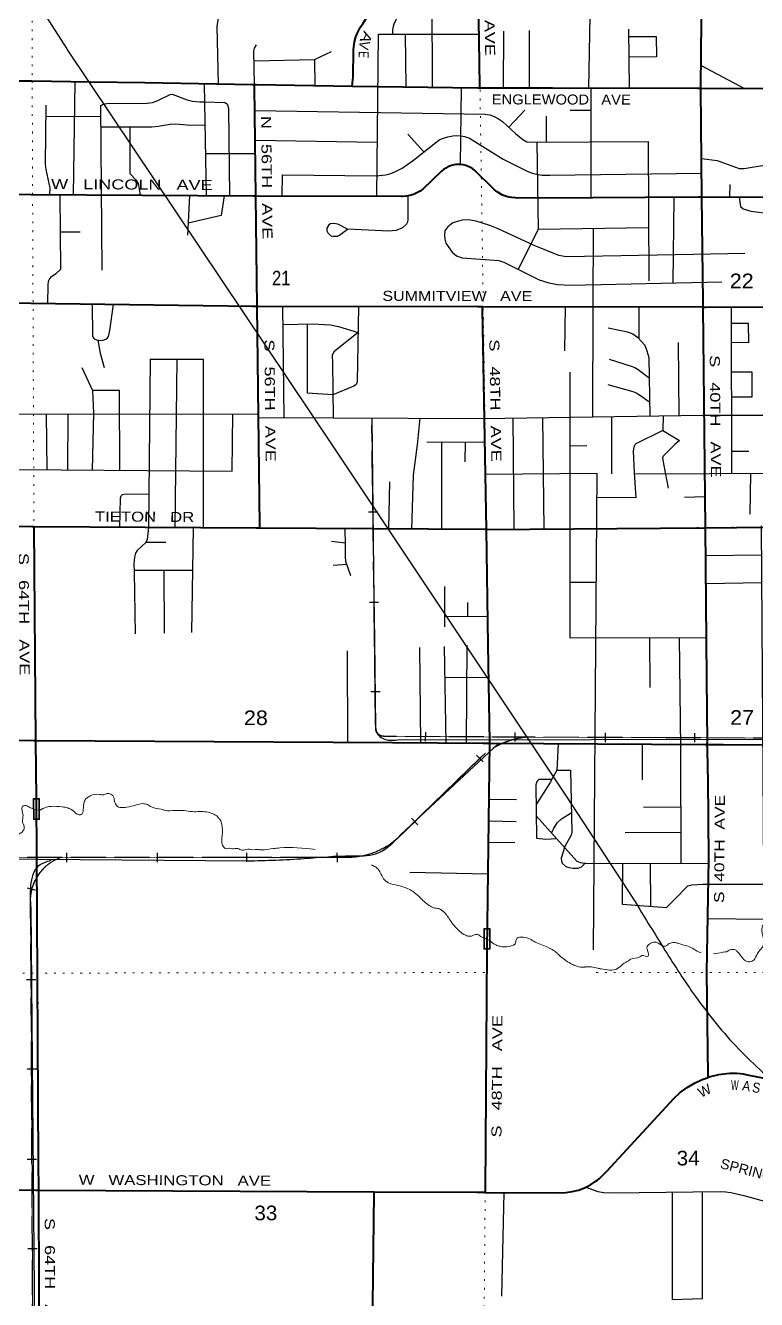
# Model space of a CAD drawing. Header units: feet. Extents: x -6 to 252658, y -374658 to -170635.
# Drawn here: x 102673 to 111442, y -341405 to -326118 of the extents above; entities that cross this region are included whole.
import ezdxf

# ---------------------------------------------------------------- set-up
doc = ezdxf.new("R2010")
doc.units = ezdxf.units.FT
doc.header["$LTSCALE"] = 70
doc.linetypes.add('DOTTED', pattern=[1.5, 0.3, -1.2])
doc.linetypes.add('LONG_DASHED', pattern=[7.5, 6, -1.5])
for name, color, linetype, lineweight in [('26', 7, 'Continuous', 40), ('27', 7, 'Continuous', 13), ('29', 7, 'Continuous', 25), ('30', 7, 'Continuous', 13), ('34', 7, 'Continuous', 25), ('39', 7, 'Continuous', 13), ('61', 7, 'Continuous', 13), ('63', 7, 'Continuous', 25), ('7', 7, 'DOTTED', 13)]:
    doc.layers.add(name, color=color, linetype=linetype, lineweight=lineweight)

msp = doc.modelspace()

# ---------------------------------------------------------------- linework, layer by layer
at = {"layer": '26'}
for p, q in [((110787.76, -328178.54), (110774.28, -326873.08)), ((110801.38, -329497.19), (108155.64, -329493.83)), ((110828.73, -332146.51), (110801.38, -329497.19)), ((108209.19, -337205.26), (108242.43, -334734.46)), ((106857.4, -340115.48), (102831.98, -340096.31))]:
    msp.add_line(p, q, dxfattribs=at)
for points in [[(108123.62, -326869.96), (108123.2, -326844.71), (108114.01, -326294.2), (108095.55, -325188.87), (108088.74, -324781.44), (108088.31, -324778.88), (108087.87, -324773.96), (108087.95, -324769.01), (108088.54, -324764.1), (108088.72, -324763.31), (108102.21, -324738.32), (108127.22, -324715.72), (108462.37, -324412.87), (108730.7, -324170.4), (110167.79, -324165.5), (110793.51, -324163.36), (110865.03, -324167.28), (110935.76, -324178.66), (111004.9, -324197.38), (111046.29, -324213.38)], [(110774.28, -326873.08), (110774.02, -326847.94), (110782.66, -326069.6), (110787.39, -326014.54), (110801.72, -325932.33), (110865.55, -325654.32), (110878.59, -325597.15), (110886.58, -325533.16), (110887.84, -325468.68), (110883.01, -324753.33), (110885.17, -324711.41), (110891.71, -324669.94), (110902.55, -324629.38), (110911.71, -324604.06), (111044.75, -324219.67), (111046.29, -324213.38)], [(106593.2, -326848.09), (106597.08, -326802.07), (106602.34, -326739.86), (106608.29, -326410.81), (106611.09, -326375.3), (106621.05, -326313.96), (106637.36, -326253.99), (106659.86, -326196.06), (106688.29, -326140.8), (106722.34, -326088.81), (106764.07, -326025.97), (106808.61, -325942.86), (106844.22, -325855.56), (106856.74, -325816.77), (106878.91, -325725.12), (106891.37, -325631.66), (106894, -325537.41), (106886.76, -325443.4), (106869.73, -325350.67), (106709.42, -324779.42), (106506.21, -324874.41)], [(105421.14, -326829.39), (105394.09, -326828.94), (104105.69, -326807.56), (103450.91, -326796.7), (102747.66, -326785.03), (102064.87, -326785.03), (101992.82, -326785.03)], [(105435.05, -328165.38), (105419.39, -326850.84), (105421.14, -326829.39)], [(106593.2, -326848.09), (105444.09, -326829.76), (105421.14, -326829.39)], [(108123.62, -326869.96), (108097.75, -326869.93), (107200.85, -326857.78), (106593.2, -326848.09)], [(110774.28, -326873.08), (110735.44, -326873.02), (108996, -326870.98), (108748.22, -326870.69), (108123.62, -326869.96)], [(113406.61, -326877.15), (113372.18, -326877.39), (110774.28, -326873.08)], [(110787.76, -328178.54), (110741.42, -328178.77), (108845.42, -328188.89), (108552.22, -328184.92), (108546.19, -328184.93), (108507.65, -328182.71), (108469.56, -328176.47), (108432.32, -328166.28), (108396.36, -328152.25), (108362.06, -328134.55), (108329.8, -328113.35), (108299.93, -328088.9), (108062.98, -327857.2), (108038.27, -327838.11), (108011.7, -327821.72), (107983.56, -327808.19), (107954.17, -327797.68), (107923.83, -327790.29), (107892.89, -327786.12), (107861.68, -327785.21), (107830.55, -327787.56), (107799.83, -327793.15), (107769.87, -327801.93), (107740.99, -327813.78), (107713.51, -327828.59), (107687.72, -327846.2), (107663.92, -327866.4), (107657.15, -327872.99), (107442.6, -328078.34), (107406.01, -328104.47), (107366.89, -328126.64), (107325.67, -328144.6), (107282.79, -328158.15), (107238.73, -328167.15), (107193.98, -328171.49), (107179.56, -328171.89), (105435.05, -328165.38)], [(105435.05, -328165.38), (105409.21, -328165.28), (102741.51, -328148.16), (102087.15, -328143.96)], [(108155.64, -329493.83), (108097.56, -329493.76), (105450.82, -329489.5), (105435.05, -328165.38)], [(110787.76, -328178.54), (113368.85, -328165.96), (113414.45, -328165.74), (116193.5, -328152.62)], [(110801.38, -329497.19), (110800.68, -329429.58), (110787.76, -328178.54)], [(105450.82, -329489.5), (105395.66, -329489.41), (102736.49, -329452.48), (102482.05, -329448.95), (102432.05, -329448.25), (101985.89, -329442.05)], [(105482.53, -332150.47), (105482.15, -332118.98), (105450.82, -329489.5)], [(108202.44, -332165.79), (108202.42, -332164.29), (108156.17, -329523.94), (108155.64, -329493.83)], [(110801.38, -329497.19), (110833.32, -329497.23), (113422.5, -329488.97)], [(102776.01, -332134.74), (102750.35, -332134.59), (102223.59, -332126.98), (102058.42, -332124.59), (100131.37, -332096.76)], [(108242.43, -334734.46), (108164.27, -334733.97), (107075.49, -334727.18), (102797.2, -334700.51), (102776.01, -332134.74)], [(105482.53, -332150.47), (105439.38, -332150.22), (102776.01, -332134.74)], [(108202.44, -332165.79), (108181.08, -332165.95), (105482.53, -332150.47)], [(108202.44, -332165.79), (110809.37, -332146.71), (110828.73, -332146.51)], [(108242.43, -334734.46), (108242.74, -334712.39), (108223.71, -333548.93), (108202.44, -332165.79)], [(110828.73, -332146.51), (113447.08, -332119.34), (113448.94, -332119.34)], [(110842.53, -334750.67), (110855.36, -334725.38), (110847.36, -333950.57), (110828.73, -332146.51)], [(102797.2, -334700.51), (102767.99, -334700.33), (100154, -334684.04)], [(102831.98, -340096.31), (102830.58, -339753.38), (102808.62, -336082.21), (102802.94, -335395.12), (102797.2, -334700.51)], [(110842.53, -334750.67), (110830.62, -334750.6), (108242.43, -334734.46)], [(110861.67, -338739.85), (110861.37, -338713.8), (110847.3, -337481.98), (110870.22, -336120.48), (110860.54, -335154.39), (110858.75, -335049.54), (110856, -334775.38), (110842.53, -334750.67)], [(113452.33, -334762.51), (111043.83, -334751.58), (110929.45, -334751.06), (110880.62, -334750.84), (110842.53, -334750.67)], [(108191.74, -340121.83), (108191.91, -340092.73), (108209.19, -337205.26)], [(108191.74, -340121.83), (109075.28, -340126.04), (109153.58, -340122.63), (109231.09, -340111.05), (109306.97, -340091.44), (109380.38, -340064), (109450.52, -340029.04), (109516.63, -339986.94), (109533.46, -339974.02), (109558.5, -339954.79), (109583.37, -339929.83), (109648.37, -339864.61), (109651.34, -339861.29), (110451.85, -338991.92), (110526.74, -338922.17), (110608.52, -338860.63), (110696.28, -338807.98), (110789.06, -338764.8), (110861.67, -338739.85)], [(112471.32, -338931.48), (111334.89, -338712.42), (111285.39, -338702.9), (111204.51, -338694.38), (111123.19, -338694.36), (111087.17, -338696.18), (110985.58, -338708.59), (110885.85, -338731.54), (110861.67, -338739.85)], [(102831.98, -340096.31), (102798.43, -340096.15), (100190.08, -340085.83), (100164.48, -340085.73)], [(102722.86, -342793.01), (102724.43, -342789.94), (102740.91, -342764.63), (102807.41, -342649.97), (102816.77, -342630.89), (102827.63, -342602.65), (102835.47, -342573.43), (102840.22, -342543.55), (102841.82, -342513.34), (102831.98, -340096.31)], [(106797.58, -344809.97), (106797.93, -344782.75), (106857.16, -340133.91), (106857.4, -340115.48)], [(108191.74, -340121.83), (108141.14, -340121.59), (108091.14, -340121.35), (106857.4, -340115.48)]]:
    msp.add_lwpolyline(points, dxfattribs=at)
at = {"layer": '29'}
for p, q in [((107554.88, -326852), (107548.9, -325368.49)), ((109447.92, -325775.66), (109427.1, -326871.49)), ((107225.65, -326221.85), (107233.76, -326852)), ((108406.06, -326186.78), (108404.91, -326870.29)), ((108716.74, -326179.71), (108713.51, -326870.65)), ((109916.75, -326872.06), (109911.5, -326162.21)), ((106137.91, -326527.89), (106145.45, -326840.95)), ((110776.8, -326597.4), (111297.6, -326873.37)), ((103266.48, -326793.64), (103243.66, -328151.38)), ((104817.34, -326818.01), (104839.63, -328161.62)), ((107898.64, -326867.23), (107886.12, -327785.21)), ((109454.9, -326871.52), (109454.56, -328185.64)), ((108470.26, -327339.15), (108662.37, -327132.88)), ((109205.74, -327132.01), (109454.83, -327133.21)), ((102917.53, -327204.1), (103577.59, -327209.84)), ((108918.21, -327204.72), (108917.21, -327518.72)), ((107259.57, -327421.85), (107452.25, -327634.98)), ((105427.06, -327494.57), (106893.36, -327516.02)), ((105429.02, -327658.99), (104831.27, -327657.76)), ((111121.44, -328027.01), (111119.7, -328176.92)), ((104638.9, -328160.34), (104616.89, -328635.33)), ((110449.57, -328180.33), (110437.25, -329207.53)), ((103328.96, -328596.34), (103088.44, -328598.23)), ((108822.4, -328560.69), (110147.3, -328540.5)), ((105757.11, -329489.99), (105770.02, -330821.39)), ((109146.66, -329493.67), (109137.37, -330021.98)), ((110030.33, -329496.21), (110028.87, -329874.71)), ((111139.47, -329496.25), (111142.48, -331495.88)), ((110503.2, -329921.66), (110511.68, -330799.13)), ((104168.25, -330123.19), (104804.38, -330122.76)), ((104487.25, -330122.97), (104464.4, -332144.55)), ((104804.38, -330122.76), (104803.53, -332146.52)), ((102931.13, -331448.39), (102926.37, -330779.99)), ((103179.69, -331450.3), (103183.09, -330779.78)), ((108874.92, -330822.12), (108890.07, -332160.76)), ((109701.03, -330810.52), (109701.25, -331499.21)), ((110324.36, -330801.76), (110320.13, -330972.96)), ((108519.16, -330827.12), (108529.11, -332163.4)), ((107489.22, -331113.19), (108184.07, -331116.6)), ((107661.87, -331114.04), (107664.5, -332162.99)), ((107947.59, -331115.44), (107944.33, -331351.84)), ((109201.98, -331161.04), (109407.79, -331156.31)), ((111142.07, -331226.01), (111349.82, -331227.18)), ((111876.68, -331491.71), (109974.52, -331502.52)), ((111368.73, -331494.6), (111363.45, -331980.23)), ((107038, -331592.7), (107027.51, -332159.33)), ((110824.9, -331775.57), (110578.5, -331779.85)), ((104685.12, -332145.84), (104663.83, -333399.97)), ((104119.24, -332316.66), (104357.93, -332318.63)), ((106509.13, -332329.28), (106344.06, -332308.23)), ((111504.37, -332472.08), (110832.19, -332481.56)), ((103976.95, -332655.21), (104676.53, -332651.76)), ((104330.63, -332653.47), (104335.15, -333409.34)), ((106525.29, -332584.82), (106362.87, -332596.01)), ((109202.34, -332799.52), (109520.8, -332797.5)), ((110835.61, -332813.21), (111506.47, -332800.09)), ((107700.49, -332850.26), (107698.5, -333334.43)), ((107979.04, -333206.68), (107977.31, -333042.96)), ((107699.04, -333204.21), (108218.48, -333208.79)), ((107696.36, -333568.54), (107715.64, -334731.17)), ((107966.81, -333554.12), (107960.77, -334732.7)), ((110156.7, -333463.04), (110160.83, -334062.47)), ((106532.08, -333619.65), (106535.48, -334723.81)), ((107400.94, -333580.91), (107412.98, -334729.28)), ((107702.5, -333938.59), (108230.14, -333942.31)), ((110068.49, -334745.85), (110068.92, -335170.29)), ((108233, -335402.89), (108564.43, -335405.66)), ((110086.35, -335496.11), (110533.23, -335492.81)), ((108229.34, -335662.15), (108560.13, -335668.18)), ((110530.53, -335800.95), (109865.57, -335803.75)), ((108225.72, -335919.09), (108542.93, -335922.09)), ((110165.38, -336171.1), (110168.96, -336686.34)), ((107282.13, -336278.1), (108220.4, -336295.76)), ((108409.47, -340122.87), (108381.09, -341365.66))]:
    msp.add_line(p, q, dxfattribs=at)
for points in [[(108093.86, -325088.04), (107287.89, -325502.82), (107270.36, -325519.6), (107246.22, -325649.55), (107220.78, -325807.81), (107205.47, -325852.27), (107120.43, -326041.69), (107092.1, -326103.11), (107081.75, -326130.37), (107075.57, -326171.62), (107073.98, -326221.55)], [(105107.01, -325388.34), (105157.75, -325628.24), (105161.16, -325665.58), (105150.66, -325729.82), (105131.77, -325774.71), (105107.28, -325802.49), (105020.8, -325883.38), (104998.92, -325918.3), (104968.36, -326130.86), (104984.15, -326822.14)], [(106885.55, -328170.79), (106908.81, -326221.22), (108112.83, -326223.62)], [(105421.14, -326829.39), (105412.34, -326423.7), (105421.01, -326388.94), (105445.22, -326351.14)], [(109912.16, -326251.9), (110237.69, -326249.57), (110242.41, -326495.27), (109913.99, -326498.79)], [(105414.9, -326541.67), (106137.91, -326527.89), (106344.8, -326428.49)], [(103593.17, -329052.16), (103576.47, -327077.85), (103584.06, -327074.04), (103607.67, -327059.87), (103654.25, -327052.57), (104133.45, -327050.75), (104194.42, -327040.97), (104261.21, -327016.66), (104409.28, -326946.48), (104430.44, -326943.88), (104614.01, -327010.9), (104676.08, -327024.44), (104764.79, -327034.45), (104818.91, -327033.56)], [(102966.55, -328149.6), (102967.81, -328066.26), (102958.35, -328012.21), (102920.58, -327844.19), (102912.41, -327780.89), (102918.7, -327072.58)], [(104818.91, -327033.56), (105065.71, -327043.54), (105084.56, -327052.79), (105094, -327066.96), (105109.03, -327116.85), (105118.52, -328163.41)], [(105422.8, -327137.5), (108187.95, -327180.63), (108241.97, -327189.82), (108296.28, -327208.72), (108348.22, -327237.07), (108393.94, -327269.3), (108550.71, -327412.78), (108638.64, -327485.12), (108688.22, -327513.47), (108726.94, -327519.94), (110142.4, -327510.84), (110150.36, -329183.68)], [(104817.64, -327319.67), (104613.04, -327315.01), (104475.39, -327300.84), (104408.34, -327304.34), (104262.89, -327331.55), (104186.33, -327337.98), (103578.69, -327339.72)], [(103926.32, -327338.72), (103924.84, -327892.41), (103996.32, -327971.26), (104023.23, -328014.28), (104036.17, -328076.64), (104046.75, -328156.54)], [(105750.11, -328166.56), (105754.53, -327908), (106880.84, -327920.18), (106991.76, -327910.37), (107031.9, -327903.28), (107096.71, -327878.64), (107190.09, -327830.05), (107326.92, -327734.84), (107596.06, -327520.39), (107643.43, -327487.49), (107688.29, -327468.6), (107740.23, -327452.06), (107799.3, -327443.05), (107846.48, -327437.88), (107900.79, -327440.25), (107940.93, -327449.7), (107998.28, -327471.81), (108401.44, -327721.31), (108682.49, -327862.76), (108751.97, -327889.1), (108803.92, -327903.28), (108870.03, -327915.09), (108964.06, -327914.18), (110784.77, -327889.02)], [(108808.66, -327519.41), (108822.4, -328560.69), (108584.81, -329046.49)], [(110782.95, -327712.94), (110968.29, -327739.43), (111232.93, -327832.38), (111294.66, -327832.13), (111634.64, -327778.56), (111965.03, -327751.16), (112026.27, -327761.5), (112068.77, -327789.85), (112101.83, -327832.38), (112121.41, -327870.65), (112145.26, -333419.9), (112156.14, -333464.39), (112211.77, -333560.85), (112245.86, -333641.57), (112257.67, -333688.82), (112260.79, -333736.1), (112248.99, -334112.41), (112234, -334296.71), (112227.21, -334756.95)], [(103083.09, -328150.35), (103093.8, -329046.31), (103036.5, -329097.26), (102973.14, -329143.53), (102959.31, -329158.54), (102950.71, -329171.88), (102945.98, -329188.42), (102940.43, -329228.86), (102936.09, -329455.25)], [(105056.14, -328163.01), (105019.97, -328396.68), (104623.63, -328489.8)], [(107258.41, -328163.13), (107258.64, -328454.17), (107252.05, -328484.43), (107242.6, -328503.33), (107193.98, -328545.25), (107119.82, -328576.56), (107077.32, -328583.65), (107030.24, -328585.94), (106534.58, -328562.02)], [(111234.23, -328176.36), (111250.14, -328290.99), (111280.15, -328319.04), (111373.38, -328347), (111624.51, -328376.91)], [(111300.8, -328855.33), (110686.91, -328864.77), (109156.75, -328893.33), (109068.97, -328876.57), (108773.53, -328757.54), (108341.13, -328558.54), (108242.58, -328517.48), (108077.3, -328465.51), (107987.57, -328451.33), (107912.33, -328455.5), (107798.68, -328484.41), (107739.2, -328534.35), (107704.24, -328583.63), (107699.52, -328635.6), (107704.24, -328682.85), (107716.39, -328730.78), (107789.24, -328838.77), (107841.18, -328881.29), (107909.81, -328907.68), (108349.44, -328938.51), (108412.58, -328956.89), (108569.66, -329038.95), (108834.52, -329170.67), (108950.91, -329207.31), (109054.8, -329226.21), (109210.5, -329232.55), (111026.91, -329195.51)], [(109483.32, -328550.62), (109479.29, -329480.24), (109473.84, -330813.71)], [(103473.77, -329462.72), (103477.92, -329840.27), (103484.91, -329861.71), (103496.71, -329877.06), (103522.69, -329891.24), (103553.01, -329895.06), (103584.07, -329898.33), (103605.32, -329894.78), (103637.01, -329881.69), (103657.27, -329866.43), (103667.89, -329849.9), (103683.39, -329776.9), (103726.97, -329466.24)], [(106666.88, -329491.46), (106653.19, -330394.62), (106640.52, -330423.97), (106609.92, -330445.34), (106359.01, -330549.47), (106053.88, -330528.44), (106054.98, -329700.56)], [(105759.22, -329707.21), (106116.32, -329699.18), (106333.58, -329710.52), (106425.62, -329730.14), (106662.16, -329803.08)], [(109662.14, -329745.33), (109893.53, -329793.57), (109957.93, -329819.17), (110014.6, -329859.34), (110102.72, -329954.2), (110127.93, -330019.98), (110149.31, -330103.49), (110162.94, -330804.03)], [(111139.76, -329689.37), (111343.91, -329689.25), (111345.42, -329925.92), (111140.11, -329921.95)], [(103541.79, -329893.65), (103567.63, -330050.87), (103616.55, -330220.12)], [(106662.16, -329803.08), (106372.53, -330035.1), (106352.46, -330079.06), (106354.64, -330165.43), (106362.28, -330824.07)], [(104168.25, -330123.19), (104149.67, -332139.99), (104132.05, -332286.32), (104114.74, -332321), (104013.93, -332418.29), (103994.32, -332450.93), (103980.15, -332495.82), (103972.45, -332577.01), (103978.08, -332674.95), (103986.41, -333419.03)], [(109676.39, -330121.21), (109940.45, -330204.93), (109983.9, -330223.15), (110021.68, -330244.41), (110154.05, -330347.22)], [(103478.17, -331452.6), (103491.24, -330764.33), (103478.87, -330502.45), (103351.95, -330224.44)], [(109201.79, -330279), (109202.48, -333463.93), (110842.32, -333462.4)], [(111140.64, -330272.7), (111387.59, -330275.12), (111387.59, -330577.51), (111141.1, -330577.5)], [(103805.79, -331455.11), (103801.64, -330499.19), (103478.69, -330498.67)], [(109657.38, -330425.61), (109959.53, -330508.7), (110000.43, -330525.54), (110052.37, -330558.61), (110152.05, -330631.6)], [(102060.57, -332122.56), (102085.35, -330780.7), (105466.17, -330777.85)], [(102073.14, -331441.8), (105151.07, -331465.45), (105159.75, -330778.11)], [(105466.67, -330820.02), (108158.28, -330832.19), (110796.4, -330795.13), (113382.97, -330792.92), (118720.65, -330795.82), (120063.58, -330765.9)], [(107405.02, -330828.78), (107369.54, -331151.16), (107321.42, -331514.05), (107303.55, -332162.19)], [(110318.19, -330976.99), (109996.03, -331138.29), (109981.7, -331151.51), (109968.79, -331173.03), (109963.42, -331226.85), (109973.64, -331480.76), (109993.52, -331784.15), (109528.53, -331782.6)], [(110318.19, -330976.99), (110518.73, -331099.75), (110463.33, -331144.67), (110323.65, -331284.93), (110315.64, -331307.13), (110317.2, -331334.42), (110329.2, -331398.93), (110381.82, -331670.16)], [(109487.18, -337210.39), (109530.73, -331493.99), (108190.89, -331505.84)], [(103805.64, -332140.72), (103813.69, -331789.46), (103818.6, -331763.28), (103834.94, -331746.93), (103853.83, -331739.85), (104153.36, -331739.6)], [(106504.37, -332157.44), (106509.17, -332349.55), (106509.49, -332494.24), (106512.45, -332547.56), (106571.43, -332718.64)], [(110858.24, -336832.21), (111532.29, -336840.91), (111502.12, -332120.01)], [(110516.05, -333462.7), (110531.72, -334784.63), (110534.69, -336172.65)], [(109064.09, -334739.58), (109048.37, -335052.91), (108968.64, -335202.26), (108799.05, -335466.57)], [(109048.37, -335052.91), (109211.78, -335052.76), (109225.15, -335798.25), (109217.15, -335831.73), (109143.74, -335967.63), (109099.96, -336108.38), (109101.02, -336143.74), (109111.77, -336169.56), (109155.81, -336211.5), (109191.34, -336223.36), (109242.31, -336228.1), (109303.18, -336227.66), (109342.33, -336214.46), (109391.35, -336167.41)], [(108988.02, -335165.95), (108829.69, -335166.51), (108805.31, -335188.33), (108796.64, -335229.07), (108803.16, -335870.45), (108916.06, -335881.22), (109044.03, -335874.76)], [(108983.66, -335808.29), (109011.77, -335749.95), (109054.81, -335682.99), (109102.1, -335638.06), (109217.26, -335564.31)], [(108800.45, -335603.38), (109285.05, -336145.37), (109326.83, -336163.1), (109381.66, -336167.8), (110869.32, -336174.06)], [(109833.42, -336169.7), (109831, -336662.62), (110362.97, -336699.95), (110457.63, -336604.37), (110619.32, -336439.69), (110667.75, -336427.78), (110799.5, -336422.74), (111529.61, -336421.2)], [(109394.44, -340056.99), (109537.04, -340108.43), (109609.08, -340121.33), (109709.09, -340125.64), (111008.07, -340108.43), (111072.59, -340112.72), (111132.81, -340121.34), (111291.95, -340155.77), (111812.41, -340302.09), (111911.33, -340340.81), (111988.76, -340383.86), (112040.37, -340431.19), (112091.99, -340491.45), (112122.09, -340549.54), (112132.85, -340586.12), (112136.87, -340632.37)], [(110429.74, -340116.09), (110430.96, -341404.23), (110795.16, -341395.21), (110792.51, -340111.29)]]:
    msp.add_lwpolyline(points, dxfattribs=at)
msp.add_lwpolyline([(106534.58, -328562.02), (106420.93, -328503.33), (106369.01, -328492.7), (106333.57, -328498.6), (106309.96, -328510.41), (106285.71, -328548.08), (106286.35, -328581.29), (106298.15, -328607.27), (106335.38, -328641.29), (106359.54, -328645.07), (106387.87, -328647.44), (106416.21, -328645.07), (106441.56, -328635.56)], close=True, dxfattribs=at)
at = {"layer": '34'}
for p, q in [((106825.51, -330826.24), (106866.8, -334492.29)), ((107141.2, -334689.13), (118620.94, -334675.08)), ((107177.01, -335825.07), (108341.2, -334737.59)), ((102802.51, -343982.74), (102742.2, -336705.02))]:
    msp.add_line(p, q, dxfattribs=at)
at = {"layer": '34', "lineweight": 13}
for p, q in [((106968.69, -334646.52), (108696.84, -334657.29)), ((108712.89, -334655.95), (110843.06, -334665.67)), ((110842.92, -334665.67), (116046.4, -334689.29)), ((107130.05, -335875.13), (108122.38, -334911.4))]:
    msp.add_line(p, q, dxfattribs=at)
at = {"layer": '34'}
for points in [[(103166.95, -326401.91), (106352.62, -331153.64), (109159.78, -335364.02), (110025.26, -336694.04)], [(94621.11, -336083.17), (102824.16, -336121.97), (105335.07, -336142.67)]]:
    msp.add_lwpolyline(points, dxfattribs=at)
at = {"layer": '34', "lineweight": 13}
for points in [[(106828.26, -330915.04), (106844.44, -332162.02), (106861.76, -333496.28), (106875.35, -334543.4)], [(97424.49, -336104.07), (105211.35, -336100.02), (106151.63, -336099.53), (106508.71, -336099.34)], [(102765.77, -342925.27), (102741.77, -337553.85), (102733.66, -336644.16)]]:
    msp.add_lwpolyline(points, dxfattribs=at)
for centre, radius, start, end in [((106969.56, -334551.93), 94.59, 174.82406, 269.47337), ((106538.52, -335208.9), 890.94, 268.08269, 311.60118), ((103287.12, -336620.39), 553.97, 110.93994, 182.45924)]:
    msp.add_arc(centre, radius, start, end, dxfattribs=at)
at = {"layer": '34'}
for points in [[(98115.22, -323585.63), (98548.57, -323496.35), (99183.43, -323525.1), (100075.72, -323841.76), (100930.39, -324194.97), (101642.96, -324549.83), (102129.72, -324939.41), (102582.44, -325505.91), (103166.92, -326399.91)], [(106866.8, -334492.29), (106899.84, -334624.52), (107028.79, -334691.88), (107139.2, -334689.14)], [(105335.07, -336142.67), (106017.43, -336113.65), (106583.36, -336080.78), (106872.34, -336058.31), (107177.01, -335825.07)], [(102740.19, -336705.05), (102738.35, -336438.16), (102833.06, -336198.73), (102981.17, -336133.52)], [(110023.25, -336694.06), (110347.36, -337219.91), (110711.78, -337771.37), (111227.15, -338399.32), (111825.48, -338928.02), (112722.52, -339501.43), (113765.88, -340095.22)]]:
    msp.add_spline(points, degree=3, dxfattribs=at)
at = {"layer": '39'}
msp.add_line((108133.59, -337048.82), (108248.73, -337102.3), dxfattribs=at)
for points in [[(102842.61, -335537.89), (102924.05, -335496), (102986.27, -335487.84), (103112.77, -335493.62), (103173.03, -335505.54), (103179.05, -335507.53), (103229.29, -335529.51), (103291.64, -335579.56), (103341.85, -335587.49), (103365.8, -335525.22), (103377.65, -335434.87), (103407.67, -335388.65), (103447.77, -335362.47), (103566.18, -335344.17), (103612.36, -335348.09), (103648.47, -335333.97), (103694.67, -335341.91), (103720.8, -335357.91), (103741.03, -335428.12), (103769.26, -335480.26), (103787.36, -335496.28), (103809.45, -335500.24), (103887.75, -335498.08), (103994.1, -335471.78), (104076.38, -335455.55), (104134.62, -335465.47), (104182.87, -335495.49), (104301.39, -335523.35), (104343.58, -335535.31), (104470.07, -335537.06), (104574.47, -335538.86), (104674.88, -335550.7), (104841.53, -335554.38), (104931.94, -335582.3), (104980.21, -335618.33), (104986.25, -335626.36), (105000.32, -335638.37), (105024.53, -335690.5), (105034.73, -335764.75), (105027.01, -335905.27), (105029.07, -335929.35), (105087.45, -335997.48), (105121.71, -335990.66), (105157.11, -335997.74), (105218.46, -335993.02), (105268.02, -336014.26), (105319.93, -336004.82), (105400.16, -336009.54)], [(102458.68, -336029.59), (102469.37, -335980.65), (102443.21, -335952.6), (102449.13, -335908.42), (102511.26, -335856.12), (102587.47, -335823.84), (102631.59, -335795.66), (102655.59, -335757.47), (102651.48, -335715.33), (102647.45, -335707.31), (102635.32, -335669.2), (102643.2, -335596.92), (102628.97, -335520.68), (102644.94, -335480.51), (102678.13, -335478.15), (102725.45, -335501.43), (102842.61, -335537.89)], [(105409.65, -336009.89), (105444.83, -336004.8), (105493.02, -336010.72), (105505.08, -336010.7), (105645.58, -335994.36), (105721.85, -335986.18), (106145.86, -336004.82)], [(106821.5, -336191.3), (106870.75, -336214.72), (106910.98, -336252.78), (106959.36, -336341), (107005.65, -336393.09), (107110.13, -336431.02), (107212.59, -336456.91), (107274.88, -336482.89), (107337.2, -336520.9), (107411.63, -336588.99), (107530.3, -336687.12), (107570.49, -336705.1), (107628.73, -336715.02), (107668.94, -336737.01), (107676.98, -336743.03), (107765.57, -336853.24), (107817.92, -336923.39), (107864.19, -336969.46), (107930.56, -337023.52), (107978.79, -337043.5), (108008.92, -337047.46), (108033, -337041.39), (108059.07, -337029.29), (108097.2, -337025.21), (108133.59, -337048.82)], [(111161.32, -337205.85), (111185.41, -337209.81), (111213.57, -337231.84), (111290.06, -337324.02), (111310.17, -337340.04), (111378.45, -337349.95), (111402.52, -337337.85), (111420.54, -337315.74), (111460.54, -337243.4), (111506.59, -337187.11), (111526.57, -337142.92), (111524.42, -337074.67), (111510.23, -337012.48), (111508.2, -337000.44), (111506.14, -336976.35), (111526.07, -336908.07), (111548.14, -336897.99), (111586.3, -336905.95), (111616.46, -336927.97), (111652.76, -337002.17), (111686.94, -337026.18), (111745.31, -337096.32), (111821.7, -337142.34), (112004.58, -337226.28), (112068.85, -337238.2), (112165.26, -337256.08), (112245.66, -337302.09), (112251.7, -337306.09), (112267.83, -337338.17), (112261.96, -337412.45), (112240, -337468.69)], [(108248.73, -337102.3), (108314.3, -337151.22), (108362.52, -337167.19), (108420.77, -337175.11), (108525.12, -337152.82), (108533.13, -337148.79), (108547.16, -337136.72), (108557.1, -337088.53), (108583.14, -337062.38), (108617.25, -337056.3), (108725.73, -337080.17), (108769.95, -337106.17), (108926.69, -337172.1), (109049.33, -337250.14), (109075.48, -337274.17), (109137.83, -337326.24), (109212.22, -337374.26), (109264.47, -337398.25), (109352.85, -337418.14), (109380.96, -337416.08), (109393, -337414.05), (109461.26, -337413.91), (109537.58, -337429.82), (109577.76, -337437.78), (109774.5, -337435.38), (109842.64, -337379.04), (109896.78, -337346.82), (109930.85, -337322.67), (110041.22, -337294.35), (110065.27, -337278.24), (110141.58, -337286.13), (110145.57, -337272.07), (110135.42, -337217.89), (110127.31, -337183.79), (110161.33, -337135.55), (110219.52, -337117.37), (110237.6, -337119.34), (110332.06, -337165.33), (110366.17, -337159.23), (110384.21, -337143.14), (110436.37, -337122.97), (110478.52, -337124.9), (110520.72, -337138.86), (110619.15, -337166.77), (110689.5, -337200.75), (110755.82, -337236.76), (110779.82, -337246.98)], [(110927.24, -337256.26), (111038.91, -337238.2), (111046.94, -337236.18), (111081.07, -337232.1), (111125.18, -337207.93), (111161.32, -337205.85)]]:
    msp.add_spline(points, degree=3, dxfattribs=at)
at = {"layer": '61'}
for p, q in [((102840.34, -335394.41), (102841.88, -335644.4)), ((102841.88, -335644.4), (102766.88, -335644.86)), ((108247.58, -336953.29), (108246.06, -337203.28)), ((108246.06, -337203.28), (108171.06, -337202.82))]:
    msp.add_line(p, q, dxfattribs=at)
for points in [[(102766.88, -335644.86), (102765.34, -335394.87), (102840.34, -335394.41)], [(108171.06, -337202.82), (108172.58, -336952.83), (108247.58, -336953.29)]]:
    msp.add_lwpolyline(points, dxfattribs=at)
for points in [[(102832.39, -335402.45), (102773.38, -335402.81), (102774.83, -335636.81), (102833.83, -335636.45)], [(108239.53, -336961.23), (108180.52, -336960.87), (108179.1, -337194.87), (108238.11, -337195.24)]]:
    msp.add_lwpolyline(points, close=True, dxfattribs=at)
at = {"layer": '63'}
for p, q in [((106897.88, -331955.93), (106787.28, -331957.36)), ((106909.36, -333041.66), (106798.76, -333043.1)), ((106925.89, -334113.75), (106815.29, -334115.18)), ((107469.58, -334596.14), (107468.89, -334706.75)), ((108541.79, -334600.21), (108541.1, -334710.82)), ((109627.4, -334606.62), (109626.9, -334717.23)), ((110699.61, -334608.9), (110699.11, -334719.51)), ((108084.32, -334873.79), (108161.38, -334953.14)), ((107303.59, -335628.38), (107380.65, -335707.73)), ((103165.79, -336044.97), (103165.84, -336155.58)), ((104251.58, -336047.02), (104251.64, -336157.63)), ((105323.79, -336043.85), (105323.84, -336154.46)), ((106409.58, -336045.89), (106409.64, -336156.5)), ((102804.71, -336497.36), (102697.42, -336470.47)), ((102795.33, -337567.8), (102684.72, -337568.29)), ((102802.73, -338639.98), (102692.12, -338640.48)), ((102804.97, -339725.78), (102694.37, -339726.27)), ((102812.38, -340797.96), (102701.77, -340798.46))]:
    msp.add_line(p, q, dxfattribs=at)
at = {"layer": '63', "linetype": 'LONG_DASHED'}
for points in [[(106951.01, -334645.81), (106949.38, -334645.48), (106947.74, -334645.12), (106946.12, -334644.72), (106944.5, -334644.29), (106942.9, -334643.84), (106941.3, -334643.37), (106939.7, -334642.86), (106938.12, -334642.32), (106936.56, -334641.76), (106934.99, -334641.17), (106933.43, -334640.55), (106931.89, -334639.92), (106930.36, -334639.24), (106928.85, -334638.54), (106927.34, -334637.82), (106925.85, -334637.06), (106924.38, -334636.3), (106922.91, -334635.5), (106921.45, -334634.67), (106920.01, -334633.82), (106918.6, -334632.94), (106917.19, -334632.03), (106915.81, -334631.1), (106914.43, -334630.15), (106913.08, -334629.18), (106911.73, -334628.19), (106910.41, -334627.17), (106909.11, -334626.12), (106907.82, -334625.06), (106906.55, -334623.96), (106905.31, -334622.85), (106904.07, -334621.72), (106902.87, -334620.57), (106901.68, -334619.39), (106900.51, -334618.2), (106899.37, -334616.98), (106898.25, -334615.76), (106897.14, -334614.49), (106896.06, -334613.22), (106895.01, -334611.94), (106893.97, -334610.62), (106892.95, -334609.3), (106891.96, -334607.95), (106891, -334606.58), (106890.05, -334605.21), (106889.14, -334603.81), (106888.25, -334602.39), (106887.38, -334600.97), (106886.53, -334599.53), (106885.72, -334598.07), (106884.92, -334596.6), (106884.15, -334595.12), (106883.41, -334593.62), (106882.71, -334592.11), (106882.02, -334590.59), (106881.35, -334589.06), (106880.72, -334587.51), (106880.11, -334585.96), (106879.53, -334584.39), (106878.97, -334582.81), (106878.46, -334581.23), (106877.95, -334579.63), (106877.49, -334578.03), (106877.04, -334576.42), (106876.64, -334574.81), (106876.24, -334573.18), (106875.89, -334571.55), (106875.55, -334569.9), (106875.26, -334568.26), (106874.99, -334566.62), (106874.75, -334564.98), (106874.53, -334563.3), (106874.36, -334561.65), (106874.2, -334559.99), (106874.07, -334558.32), (106873.98, -334556.66), (106873.91, -334554.99), (106873.88, -334553.31), (106873.85, -334551.66), (106873.88, -334549.98), (106873.94, -334548.3), (106874.01, -334546.64), (106874.11, -334544.98), (106874.24, -334543.37), (106860.66, -333496.3), (106843.34, -332162.04), (106827.16, -330915.06)], [(116023.41, -334690.29), (110358.25, -334664.57), (110360.92, -334664.57), (108712.93, -334657.06), (108696.88, -334658.4), (106968.68, -334647.62), (106967.59, -334647.61), (106965.92, -334647.55), (106964.26, -334647.48), (106962.6, -334647.38), (106960.93, -334647.24), (106959.25, -334647.08), (106957.6, -334646.88), (106955.95, -334646.65), (106954.29, -334646.41), (106952.65, -334646.13), (106951.01, -334645.81)], [(108123.14, -334912.19), (107130.79, -335875.94), (107124.72, -335881.34), (107112.86, -335891.38), (107100.93, -335901.33), (107088.73, -335911.01), (107076.37, -335920.59), (107063.91, -335929.82), (107051.21, -335938.85), (107038.41, -335947.7), (107025.45, -335956.38), (107012.32, -335964.68), (106999.01, -335972.9), (106985.63, -335980.84), (106972.07, -335988.51), (106958.43, -335995.91), (106944.63, -336003.11), (106930.74, -336010.14), (106916.68, -336016.81), (106902.54, -336023.31), (106888.23, -336029.52), (106873.84, -336035.55), (106859.36, -336041.23), (106844.81, -336046.72), (106830.17, -336051.94), (106815.38, -336056.89), (106800.58, -336061.58), (106785.61, -336066.07), (106770.66, -336070.21), (106755.53, -336074.17), (106740.41, -336077.77), (106725.22, -336081.18), (106710.03, -336084.33), (106694.67, -336087.22), (106679.32, -336089.73), (106663.98, -336092.07), (106648.47, -336094.15), (106633.06, -336095.95), (106617.57, -336097.48), (106602, -336098.66), (106586.53, -336099.66), (106570.96, -336100.38), (106555.34, -336100.75), (106539.8, -336100.96), (106524.28, -336100.87), (106508.69, -336100.45), (106151.63, -336100.63), (105211.35, -336101.12), (97424.49, -336105.17)], [(102764.67, -342925.28), (102740.67, -337553.86), (102732.56, -336644.19), (102732.27, -336636.13), (102732.07, -336626.41), (102732.04, -336616.74), (102732.22, -336607.07), (102732.51, -336597.4), (102733.02, -336587.7), (102733.66, -336578.01), (102734.49, -336568.37), (102735.45, -336558.73), (102736.65, -336549.12), (102737.98, -336539.52), (102739.45, -336529.98), (102741.1, -336520.43), (102742.95, -336510.92), (102744.96, -336501.4), (102747.07, -336491.97), (102749.44, -336482.55), (102751.93, -336473.2), (102754.57, -336463.87), (102757.36, -336454.64), (102760.37, -336445.38), (102763.49, -336436.2), (102766.81, -336427.12), (102770.21, -336418.08), (102773.86, -336409.04), (102777.62, -336400.15), (102781.52, -336391.32), (102785.6, -336382.47), (102789.86, -336373.8), (102794.2, -336365.16), (102798.75, -336356.6), (102803.43, -336348.07), (102808.24, -336339.71)]]:
    msp.add_lwpolyline(points, dxfattribs=at)
at = {"layer": '63'}
msp.add_lwpolyline([(102808.24, -336339.71), (102813.24, -336331.39), (102818.33, -336323.17), (102823.58, -336315), (102829, -336306.99), (102834.55, -336299.01), (102840.21, -336291.15), (102846.04, -336283.41), (102851.98, -336275.79), (102858.06, -336268.25), (102864.25, -336260.78), (102870.6, -336253.49), (102877.06, -336246.27), (102883.68, -336239.17), (102890.39, -336232.16), (102897.23, -336225.32), (102904.18, -336218.57), (102911.22, -336211.96), (102918.43, -336205.45), (102925.71, -336199.1), (102933.13, -336192.82), (102940.64, -336186.74), (102948.28, -336180.72), (102956.01, -336174.91), (102963.83, -336169.18), (102971.71, -336163.61), (102979.76, -336158.16), (102987.89, -336152.9), (102996.06, -336147.76), (103004.39, -336142.72), (103012.73, -336137.86), (103021.19, -336133.13), (103029.79, -336128.59), (103038.36, -336124.18), (103047.05, -336119.89), (103055.88, -336115.8), (103064.69, -336111.83), (103073.57, -336108.01), (103082.58, -336104.38), (103088.74, -336101.99)], dxfattribs=at)
at = {"layer": '63', "linetype": 'LONG_DASHED'}
msp.add_arc((108769.19, -335596.34), 942.08, 95.90839, 133.35981, dxfattribs=at)
at = {"layer": '7'}
for p, q in [((108124.7, -326863.62), (108115.13, -326294.2)), ((104103.91, -326806.65), (103450.92, -326796.24)), ((107231.57, -326856.49), (104755.07, -326817.02)), ((108194.6, -331530.92), (108124.7, -326863.62)), ((109177.48, -326871.23), (108994.41, -326871.04)), ((108203.72, -332139.71), (108197.19, -331704.02)), ((107150.19, -332161.28), (107676.77, -332164.41)), ((108207.01, -332357.26), (108203.72, -332139.71)), ((108243.02, -334740.86), (108224.92, -333542.89)), ((108207.62, -337203.04), (108243.02, -334740.86)), ((108208, -337486.41), (108165.78, -342759.91)), ((109519.99, -337481.62), (110796.73, -337480.91)), ((110884.11, -337480.86), (113461.39, -337477.33))]:
    msp.add_line(p, q, dxfattribs=at)
for points in [[(102752.67, -326712.37), (102743.16, -321508.06), (102737.88, -320393.49)], [(102758.06, -328147.61), (102752.84, -326805.57), (102752.8, -326783.84)], [(108747.43, -326870.79), (108087.1, -326870.12), (107552.38, -326861.6)], [(113897.01, -326871.76), (113398.3, -326875.5), (110090.77, -326872.15)], [(102802.51, -335394.73), (102773.71, -332166.64), (102758.36, -328224.65)], [(94607.74, -332084.1), (97472.92, -332057.74), (102774.62, -332135.27), (106768.97, -332159.01)], [(107991.29, -332166.28), (108205.12, -332167.55), (113415.95, -332117.61), (118736.73, -332128.54), (124045.63, -332145.13), (124931.83, -332144.24)], [(102845.19, -342793.94), (102821.77, -337553.31), (102804.75, -335645.34)], [(94630.09, -337499.05), (97494.59, -337525.69), (102805.17, -337488.52), (108206.8, -337482.38), (108215.12, -337482.37)]]:
    msp.add_lwpolyline(points, dxfattribs=at)

# ---------------------------------------------------------------- texts
at = {"layer": '27'}
for s, rotation, width, p in [('N   48TH   AVE', 270.958, 1.35, (108163.1, -325003.91)), ('A', 245.661, 1.25, (106735.07, -326176.71)), ('E', 267.049, 0.75, (106672.28, -326423.96)), ('ENGLEWOOD   AVE', 359.933, 1.1, (108266.34, -327064.95)), ('N   56TH   AVE', 270.683, 1.35, (105499.17, -327203.24)), ('W   LINCOLN   AVE', 359.632, 1.35, (102979.36, -328079.68)), ('SUMMITVIEW   AVE', 359.908, 1.2, (106954.22, -329421.92)), ('S   56TH   AVE', 270.683, 1.35, (105537.43, -329885.62)), ('S   48TH   AVE', 271.004, 1.35, (108236.27, -329885.14)), ('S   40TH   AVE', 270.592, 1.35, (110881.44, -330074.4)), ('TIETON   DR', 359.667, 1.25, (103504.72, -332068.97)), ('S   64TH   AVE', 270.473, 1.35, (102590.56, -332447.62)), ('S  40TH  AVE', 89.536, 1.3, (111052.88, -336648.52)), ('S   48TH   AVE', 89.541, 1.35, (108382.19, -339461.91)), ('W', 358.053, 0.6, (111134.36, -338890.4)), ('A', 351.028, 0.9, (111264.5, -338895.07)), ('S', 349.444, 0.9, (111382.21, -338913.65)), ('W   WASHINGTON   AVE', 359.727, 1.25, (103311.35, -340028.59)), ('S   64TH   AVE', 270.233, 1.35, (102903.33, -340427.68))]:
    msp.add_text(s, height=120, rotation=rotation, dxfattribs=dict(at, width=width)).set_placement(p)
for s, rotation, p in [('V', 257.975, (106689.38, -326290.27)), ('W', 26.695, (110778.33, -338987.27))]:
    msp.add_text(s, height=120, rotation=rotation, dxfattribs=at).set_placement(p)
at = {"layer": '30', "width": 1.05}
msp.add_text('SPRING CREEK', height=120, rotation=345.319, dxfattribs=at).set_placement((110998.26, -339826.33))
at = {"layer": '7'}
for s, width, p in [('21', 0.85, (105629.56, -329236.77)), ('22', 1.1, (111121.31, -329270.6)), ('28', 1.1, (105292.93, -334513.04)), ('27', 1.1, (111125.53, -334509.05)), ('34', 1.05, (110484.64, -339796.53)), ('33', 1.05, (105418.76, -340454.47))]:
    msp.add_text(s, height=175.6, dxfattribs=dict(at, width=width)).set_placement(p)

doc.saveas('drawing.dxf')
